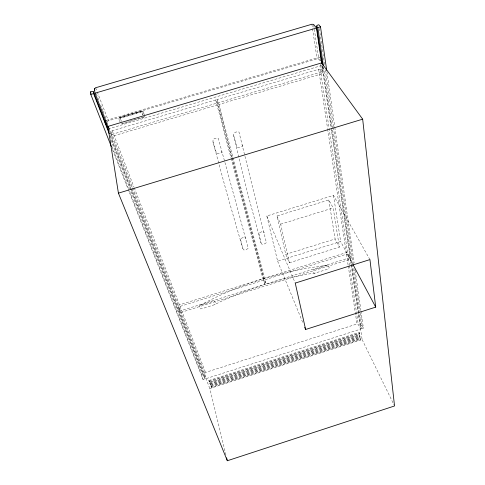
<?xml version="1.0" encoding="UTF-8"?>
<svg xmlns="http://www.w3.org/2000/svg" width="485" height="485" viewBox="0 0 485 485"><rect width="100%" height="100%" fill="white"/><g stroke="black" fill="none" stroke-linecap="round" stroke-linejoin="round"><path stroke-width="0.36" stroke-dasharray="2.42 1.82" d="M120.371 118.686L120.644 117.91L141.481 111.732L141.966 111.956L143.075 115.169M360.967 310.982L363.423 328.23L361.537 328.83L360.525 326.781L361.125 325.805L362.065 325.502L360.125 312M204.743 373.462L205.525 372.425L356.978 323.992L358.245 324.368L360.597 329.133L205.992 378.652L204.743 373.462L179.153 307.46L180.038 306.399L346.472 254.188L347.854 254.528L350.346 259.196L180.311 312.619L179.153 307.46M178.565 305.944L179.456 304.883L262.894 278.723L264.992 284.325L179.723 311.103L178.565 305.944L111.029 131.774L112.235 130.732L215.673 99.946L217.723 104.827L231.612 157.577M107.173 121.838L108.397 120.795L317.081 58.879L318.76 59.043L319.967 60.692M200.275 305.217L199.189 305.956L199.596 308.23L200.614 308.909L202.779 308.454L214.57 304.689L221.936 300.955L242.476 292.206L263.531 284.834L285.01 278.845L306.847 274.267L315.032 273.097L326.635 269.508L328.648 268.654L329.163 267.502L328.406 265.362L327.151 265.368C282.84 270.515 239.548 284.04 200.275 305.217L214.291 300.979L214.685 301.082L215.655 303.956L214.57 304.689M203.088 379.579L202.384 376.603L203.348 376.293L204.488 376.724L205.022 378.961L203.088 379.579L112.144 148.628M208.883 380.525L359.106 332.383L359.44 333.068L359.64 334.383L209.544 382.513L208.883 380.525L209.544 382.513M209.065 381.271L359.44 333.068M209.362 381.768L359.3 333.692L359.64 334.383M209.841 383.004L359.494 335.002L359.834 335.693L360.028 336.996L210.496 384.981L209.841 383.004L210.496 384.981M210.023 383.75L359.834 335.693M210.314 384.235L359.694 336.311L360.028 336.996M210.787 385.466L359.888 337.608L360.222 338.294L360.416 339.591L211.442 387.43L210.787 385.466L211.442 387.43M210.969 386.212L360.222 338.294M211.26 386.684L360.082 338.906L359.106 332.383M225.913 454.912L209.829 388.515L362.131 339.597L351.219 265.149M369.934 259.59L333.486 195.406L266.798 215.977L277.632 261.203L340.646 241.512L352.692 264.046M289.339 262.779L339.397 247.12L333.201 207.913L328.794 199.959L277.008 215.946L285.738 254.376L289.339 262.779L280.651 224.179L277.008 215.946M263.937 278.396L346.229 252.594L347.612 252.927L350.115 257.596L266.041 283.998L263.937 278.396L232.363 158.195M285.738 254.376L335.105 238.972L339.397 247.12M280.651 224.179L333.201 207.913M217.723 104.827L111.78 136.406L111.029 131.774M216.965 99.558L219.026 104.439L323.125 73.411L320.312 69.476L318.651 69.294L216.965 99.558L232.176 157.461M106.385 120.383L319.682 57.109L320.106 59.97M108.125 128.992L320.955 65.699L323.162 68.755L321.246 69.325L320.5 64.287M327.151 265.368L313.474 269.83L313.195 270.139L313.777 273.103L315.032 273.097M321.246 69.325L322.858 71.574L111.101 134.66L110.671 132.005L109.076 127.894M362.065 325.502L363.423 328.23M362.131 339.597L394.202 405.296M360.082 338.906L360.416 339.591M266.798 215.977L295.25 283.094M277.632 261.203L303.04 323.21M112.077 146.852L128.422 188.429M129.525 191.248L202.384 376.603M110.38 135.436L131.023 188.35M131.296 189.053L204.488 376.724M110.368 136.57L205.022 378.961M110.895 140.117L203.348 376.293M108.992 129.234L209.829 388.515M96.266 93.708L99.267 101.444M100.631 104.96L102.814 110.586M103.087 111.289L104.724 115.509M104.996 116.212L106.9 121.135M95.648 87.761L97.006 91.271M97.279 91.974L108.397 120.795M112.235 130.732L134.005 187.137M134.278 187.84L179.456 304.883M180.038 306.399L205.525 372.425M242.724 248.368L243.828 249.987L246.01 249.708L248.217 248.362C238.341 211.733 228.405 174.752 218.201 138.213L215.273 138.237L213.03 139.431L213 141.966L226.744 192.897L242.724 248.368L240.33 238.626L244.786 236.977L245.895 238.644M120.286 122.553L119.067 119.14A1.831 1.637 0 0 1 120.231 117.067L141.087 110.883A1.819 1.643 -4.4 0 1 143.36 111.932L144.221 114.418M121.45 121.492L120.304 118.388M260.972 242.7L262.033 244.331L264.198 244.058L266.417 242.706C257.117 205.949 248.053 168.774 238.959 131.969L236.056 131.987L233.806 133.181L233.728 135.727L245.95 187.028L260.972 242.7L258.802 232.903L263.252 231.26L264.319 232.939M144.512 115.351L143.439 112.241A1.819 1.643 -4.4 0 0 141.165 111.192L120.292 117.382A1.831 1.637 -0.1 0 0 119.128 119.455M143.105 115.284L141.59 111.932L120.686 118.116L120.341 118.595M213 141.966L216.71 153.945L221.797 152.739L221.851 150.259M231.806 158.31L264.992 284.325M215.673 99.946L230.902 157.589M231.09 158.322L262.894 278.723M219.026 104.439L266.041 283.998M233.728 135.727L237.153 147.767L242.221 146.567L242.318 144.081M119.007 118.934L119.067 119.249M328.794 199.959L335.105 238.972M107.276 122.487L107.482 123.79M333.486 195.406L340.646 241.512M311.873 24.25L312.425 27.936M312.534 28.67L317.081 58.879M318.651 69.294L327.545 128.398M327.654 129.149L346.229 252.594M346.472 254.188L348.151 265.331M348.26 266.071L356.978 323.992M313.716 25.111L318.76 59.043M320.312 69.476L347.612 252.927M347.854 254.528L349.4 264.931M349.509 265.671L358.245 324.368M321.919 65.16L351.11 264.404M320.743 64.269L320.955 65.699M323.592 67.136L361.537 328.83M322.846 66.597L323.162 68.755M322.367 65.705L331.334 127.052M331.77 130.041L360.525 326.781M319.372 28.506L324.653 65.257M325.302 69.755L333.492 126.755M333.601 127.506L353.219 264.004M353.868 268.502L360.015 311.255M326.908 71.828L334.705 126.555M334.814 127.306L354.135 263.003M355.202 270.497L360.858 310.236M144.481 116.4A1.813 1.631 -4.9 0 1 143.324 117.412L122.59 123.578A1.825 1.625 -0.6 0 1 121.201 123.493M144.184 116.473A1.807 1.631 -4.9 0 1 143.675 116.915M143.469 117.024A1.807 1.631 -4.9 0 1 143.245 117.103L122.529 123.263A1.825 1.625 -0.6 0 1 121.359 123.257"/><path stroke-width="0.73" d="M322.149 64.214L316.578 26.063L317.499 25.147L318.833 24.753L320.506 26.845L326.696 70.325M108.446 127.828L94.975 93.181L94.357 88.785L95.648 87.761L311.873 24.25L313.601 24.377L316.481 28.027L321.67 63.456M227.326 460.75L394.535 405.975L362.671 119.177L321.591 62.917L107.9 126.415L118.419 193.151L227.326 460.75L226.622 457.834M305.611 329.479L375.723 307.126L369.934 259.59L295.25 283.094L305.611 329.479L304.75 327.387M118.419 193.151L362.671 119.177M105.481 124.384L106.815 123.984M320.609 60.504L321.901 60.122L321.015 58.915M90.792 94.411L93.581 93.593L93.32 91.695L91.853 91.471L90.465 91.877L90.792 94.411L111.314 146.518M94.975 93.181L316.481 28.027M316.578 26.063L317.82 27.633L320.506 26.845M353.044 264.707L375.723 307.126M90.465 91.877L91.022 93.29M93.32 91.695L109.004 131.908M93.581 93.593L109.264 133.757M105.463 122.171L104.936 120.813L105.263 122.954M94.357 88.785L94.902 90.192M317.82 27.633L323.368 65.845M322.113 61.559L322.319 62.995"/></g></svg>
